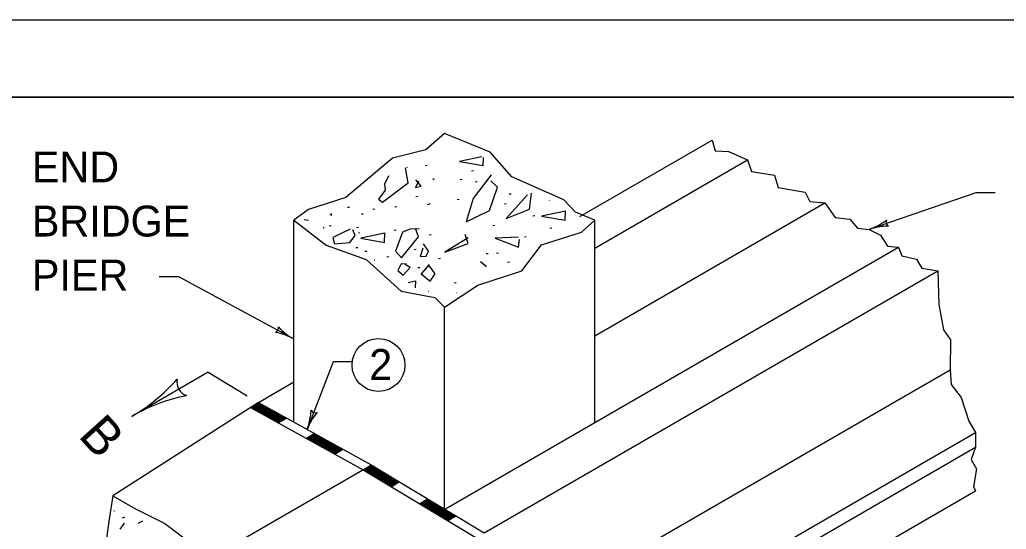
# Model space of a CAD drawing. Extents: x 997.6 to 1036.4, y 998.9 to 1022.6.
# Drawn here: x 1010.42 to 1016.8, y 1018.7 to 1022 of the extents above; entities that cross this region are included whole.
import ezdxf

# ---------------------------------------------------------------- set-up
doc = ezdxf.new("R2010")
doc.units = 0
for name, color, linetype in [('Level 1', 7, 'Continuous'), ('Level 10', 7, 'Continuous'), ('Level 11', 7, 'Continuous'), ('Level 14', 7, 'Continuous')]:
    doc.layers.add(name, color=color, linetype=linetype)

msp = doc.modelspace()

# ---------------------------------------------------------------- linework, layer by layer
at = {"layer": 'Level 1'}
for p, q in [((1014.0434, 1020.7259), (1014.8991, 1021.2199)), ((1014.1403, 1020.5218), (1015.1291, 1021.0927)), ((1016.6071, 1020.879), (1015.9162, 1020.6433)), ((1016.7321, 1020.879), (1016.6071, 1020.879)), ((1014.1403, 1019.9557), (1015.6298, 1020.8156)), ((1012.1918, 1019.3968), (1012.1918, 1020.7023)), ((1014.1403, 1019.3932), (1014.1403, 1020.7023)), ((1014.1403, 1019.3932), (1016.1069, 1020.5286)), ((1011.3204, 1020.3393), (1011.4454, 1020.3393)), ((1011.4454, 1020.3393), (1012.1918, 1019.9347)), ((1013.4231, 1018.6803), (1016.3604, 1020.3762)), ((1013.166, 1018.8349), (1013.166, 1020.1398)), ((1012.4463, 1019.7874), (1012.2774, 1019.3493)), ((1012.5713, 1019.7874), (1012.4463, 1019.7874)), ((1011.637, 1019.7194), (1011.1418, 1019.4336)), ((1011.637, 1019.7194), (1011.89, 1019.5673)), ((1013.5043, 1018.0397), (1016.4416, 1019.7355)), ((1011.9617, 1019.5241), (1012.1918, 1019.6568)), ((1011.9617, 1019.5241), (1011.0199, 1018.9201)), ((1011.9353, 1019.507), (1012.1163, 1019.4068)), ((1011.9376, 1019.5085), (1012.1189, 1019.4083)), ((1011.9393, 1019.5097), (1012.1208, 1019.4093)), ((1011.9425, 1019.5117), (1012.1241, 1019.4113)), ((1011.9455, 1019.5137), (1012.1273, 1019.4131)), ((1011.948, 1019.5153), (1012.1299, 1019.4146)), ((1011.9503, 1019.5168), (1012.1324, 1019.4161)), ((1011.9522, 1019.5179), (1012.1343, 1019.4172)), ((1011.9553, 1019.5199), (1012.1376, 1019.4191)), ((1011.9583, 1019.5219), (1012.1408, 1019.4209)), ((1011.9608, 1019.5235), (1012.1434, 1019.4224)), ((1011.9617, 1019.5241), (1012.6924, 1019.1198)), ((1011.9103, 1019.4912), (1012.6398, 1019.0876)), ((1011.9118, 1019.4921), (1012.0918, 1019.3926)), ((1011.9136, 1019.4933), (1012.0938, 1019.3937)), ((1011.9168, 1019.4953), (1012.097, 1019.3956)), ((1011.9198, 1019.4973), (1012.1003, 1019.3974)), ((1011.9223, 1019.4988), (1012.1028, 1019.3989)), ((1011.9246, 1019.5003), (1012.1053, 1019.4004)), ((1011.9265, 1019.5015), (1012.1073, 1019.4015)), ((1011.9297, 1019.5034), (1012.1105, 1019.4034)), ((1011.9327, 1019.5054), (1012.1138, 1019.4053)), ((1012.0903, 1019.3917), (1012.1038, 1019.3995)), ((1012.1038, 1019.3995), (1012.1173, 1019.4073)), ((1012.1173, 1019.4073), (1012.1308, 1019.4152)), ((1012.1173, 1019.4073), (1012.1173, 1019.4073)), ((1012.1308, 1019.4152), (1012.1443, 1019.423)), ((1012.1308, 1019.4152), (1012.1308, 1019.4152)), ((1013.1696, 1018.8328), (1014.1403, 1019.3932)), ((1012.3271, 1019.3219), (1012.2731, 1019.2905)), ((1012.3152, 1019.315), (1012.4978, 1019.2139)), ((1012.3171, 1019.3161), (1012.4997, 1019.2151)), ((1012.3203, 1019.318), (1012.5029, 1019.2169)), ((1012.3236, 1019.3198), (1012.5062, 1019.2188)), ((1012.3261, 1019.3213), (1012.5088, 1019.2203)), ((1013.6667, 1017.6334), (1016.604, 1019.3293)), ((1012.2746, 1019.2914), (1012.4572, 1019.1904)), ((1012.2767, 1019.2926), (1012.4592, 1019.1916)), ((1012.2798, 1019.2944), (1012.4623, 1019.1934)), ((1012.2831, 1019.2963), (1012.4656, 1019.1953)), ((1012.2857, 1019.2978), (1012.4683, 1019.1968)), ((1012.2882, 1019.2993), (1012.4707, 1019.1983)), ((1012.29, 1019.3003), (1012.4727, 1019.1994)), ((1012.2933, 1019.3023), (1012.4758, 1019.2013)), ((1012.2965, 1019.3041), (1012.4792, 1019.2032)), ((1012.2991, 1019.3056), (1012.4818, 1019.2047)), ((1012.3016, 1019.3072), (1012.4843, 1019.2061)), ((1012.3036, 1019.3083), (1012.4862, 1019.2073)), ((1012.3068, 1019.3102), (1012.4894, 1019.2091)), ((1012.3101, 1019.312), (1012.4927, 1019.211)), ((1012.3127, 1019.3135), (1012.4953, 1019.2125)), ((1012.4556, 1019.1895), (1012.4962, 1019.213)), ((1012.4827, 1019.2052), (1012.4827, 1019.2052)), ((1012.4962, 1019.213), (1012.5097, 1019.2208)), ((1012.4962, 1019.213), (1012.4962, 1019.213)), ((1013.6667, 1017.5373), (1016.604, 1019.2332)), ((1011.6957, 1018.5444), (1012.6788, 1019.112)), ((1012.6398, 1019.0876), (1012.6533, 1019.0954)), ((1012.6398, 1019.0876), (1013.369, 1018.6491)), ((1012.6398, 1019.0876), (1012.6398, 1019.0876)), ((1012.6398, 1019.0876), (1012.6398, 1019.0876)), ((1012.6427, 1019.0893), (1012.8253, 1018.9794)), ((1012.6456, 1019.091), (1012.8283, 1018.9811)), ((1012.6466, 1019.0915), (1012.8293, 1018.9817)), ((1012.6492, 1019.093), (1012.8318, 1018.9832)), ((1012.6518, 1019.0945), (1012.8344, 1018.9847)), ((1012.6533, 1019.0954), (1012.6668, 1019.1033)), ((1012.6533, 1019.0954), (1012.6533, 1019.0954)), ((1012.6533, 1019.0954), (1012.6533, 1019.0954)), ((1012.6562, 1019.0971), (1012.8388, 1018.9873)), ((1012.6591, 1019.0988), (1012.8418, 1018.9889)), ((1012.6601, 1019.0993), (1012.8428, 1018.9895)), ((1012.6627, 1019.1008), (1012.8453, 1018.991)), ((1012.6653, 1019.1041), (1012.6789, 1019.1119)), ((1012.6653, 1019.1041), (1012.6653, 1019.1041)), ((1012.6653, 1019.1041), (1012.6653, 1019.1041)), ((1012.6653, 1019.1023), (1012.8479, 1018.9925)), ((1012.6683, 1019.1058), (1012.8509, 1018.9959)), ((1012.6712, 1019.1075), (1012.8538, 1018.9976)), ((1012.6722, 1019.108), (1012.8548, 1018.9982)), ((1012.6748, 1019.1095), (1012.8574, 1018.9997)), ((1012.6773, 1019.111), (1012.86, 1019.0012)), ((1012.6788, 1019.1119), (1012.6924, 1019.1198)), ((1012.6788, 1019.1119), (1012.6788, 1019.1119)), ((1012.6788, 1019.1119), (1012.6788, 1019.1119)), ((1012.6818, 1019.1136), (1012.8644, 1019.0038)), ((1012.6847, 1019.1153), (1012.8673, 1019.0054)), ((1012.6857, 1019.1158), (1012.8683, 1019.006)), ((1012.6883, 1019.1173), (1012.8709, 1019.0075)), ((1012.6908, 1019.1188), (1012.8735, 1019.009)), ((1012.6924, 1019.1198), (1013.4231, 1018.6803)), ((1012.848, 1018.9943), (1012.8616, 1019.0021)), ((1012.8615, 1019.0021), (1012.8751, 1019.0099)), ((1012.8615, 1019.0021), (1012.8615, 1019.0021)), ((1012.8224, 1018.9778), (1012.836, 1018.9856)), ((1012.8224, 1018.9778), (1012.8224, 1018.9778)), ((1012.8359, 1018.9856), (1012.8495, 1018.9934)), ((1012.8359, 1018.9856), (1012.8359, 1018.9856)), ((1012.848, 1018.9943), (1012.848, 1018.9943)), ((1013.8988, 1017.3901), (1016.604, 1018.9519)), ((1013.0051, 1018.8678), (1013.0187, 1018.8757)), ((1013.0051, 1018.8678), (1013.0051, 1018.8678)), ((1013.008, 1018.8695), (1013.1907, 1018.7597)), ((1013.011, 1018.8713), (1013.1936, 1018.7613)), ((1013.0119, 1018.8718), (1013.1946, 1018.7619)), ((1013.0145, 1018.8733), (1013.1972, 1018.7634)), ((1013.0171, 1018.8748), (1013.1998, 1018.7649)), ((1013.0186, 1018.8757), (1013.0322, 1018.8835)), ((1013.0186, 1018.8757), (1013.0186, 1018.8757)), ((1013.0215, 1018.8773), (1013.2042, 1018.7675)), ((1013.0245, 1018.8791), (1013.2071, 1018.7692)), ((1013.0254, 1018.8796), (1013.2081, 1018.7698)), ((1013.028, 1018.8811), (1013.2107, 1018.7713)), ((1013.0306, 1018.8826), (1013.2133, 1018.7728)), ((1013.0307, 1018.8843), (1013.0443, 1018.8922)), ((1013.0307, 1018.8843), (1013.0307, 1018.8843)), ((1013.0336, 1018.886), (1013.2163, 1018.7762)), ((1013.0366, 1018.8878), (1013.2192, 1018.7778)), ((1013.0375, 1018.8883), (1013.2202, 1018.7784)), ((1013.0401, 1018.8898), (1013.2228, 1018.7799)), ((1013.0427, 1018.8913), (1013.2253, 1018.7814)), ((1013.0442, 1018.8922), (1013.0578, 1018.9)), ((1013.0442, 1018.8922), (1013.0442, 1018.8922)), ((1013.0471, 1018.8938), (1013.2298, 1018.784)), ((1013.0501, 1018.8956), (1013.2327, 1018.7857)), ((1013.051, 1018.8961), (1013.2337, 1018.7863)), ((1013.0536, 1018.8976), (1013.2363, 1018.7878)), ((1013.0562, 1018.8991), (1013.2388, 1018.7893)), ((1013.1878, 1018.758), (1013.2013, 1018.7658)), ((1013.1878, 1018.758), (1013.1878, 1018.758)), ((1013.2013, 1018.7658), (1013.2148, 1018.7737)), ((1013.2013, 1018.7658), (1013.2013, 1018.7658)), ((1013.2134, 1018.7745), (1013.2269, 1018.7823)), ((1013.2134, 1018.7745), (1013.2134, 1018.7745)), ((1013.2269, 1018.7823), (1013.2404, 1018.7902)), ((1013.2269, 1018.7823), (1013.2269, 1018.7823))]:
    msp.add_line(p, q, dxfattribs=at)
for points in [[(1013.166, 1021.2648), (1013.0451, 1021.1579), (1012.8305, 1021.105), (1012.5277, 1020.8493), (1012.2867, 1020.7728), (1012.1918, 1020.7023)], [(1014.1403, 1020.7023), (1014.0152, 1020.7553), (1013.9387, 1020.8346), (1013.6036, 1020.9845), (1013.4625, 1021.1433), (1013.166, 1021.2648)], [(1014.8991, 1021.2199), (1014.9203, 1021.1525), (1015.0048, 1021.1475), (1015.1291, 1021.0927), (1015.1541, 1021.0183), (1015.3033, 1020.9934), (1015.3281, 1020.9138), (1015.5022, 1020.884), (1015.532, 1020.8243), (1015.6298, 1020.8156), (1015.6961, 1020.7198), (1015.7906, 1020.7099), (1015.8403, 1020.6503), (1015.9162, 1020.6433), (1015.9895, 1020.6055), (1016.0343, 1020.5358), (1016.1069, 1020.5286), (1016.1288, 1020.4713), (1016.2233, 1020.4513), (1016.2581, 1020.3917), (1016.3604, 1020.3762), (1016.3674, 1020.1579), (1016.3973, 1019.9938), (1016.4421, 1019.9292), (1016.4416, 1019.7355), (1016.447, 1019.6408), (1016.5117, 1019.5562), (1016.5614, 1019.402), (1016.604, 1019.3293), (1016.604, 1019.2332), (1016.5763, 1019.1534), (1016.6112, 1019.0938), (1016.5913, 1018.9793), (1016.604, 1018.9519)], [(1013.4085, 1021.1128), (1013.2647, 1021.0832)], [(1013.4183, 1021.0559), (1013.4197, 1021.1094)], [(1012.931, 1020.9442), (1012.9145, 1021.0407)], [(1012.923, 1021.0434), (1012.9268, 1021.0455)], [(1013.0537, 1021.0567), (1013.0409, 1021.0551)], [(1013.2647, 1021.0832), (1013.4183, 1021.0559)], [(1012.8053, 1020.9905), (1012.7774, 1020.9362)], [(1013.4699, 1020.9954), (1013.3515, 1020.8433), (1013.3067, 1020.6913), (1013.4588, 1020.7649), (1013.5099, 1020.917), (1013.4668, 1020.957)], [(1013.355, 1021.0213), (1013.3422, 1021.0198)], [(1012.7662, 1020.8193), (1012.931, 1020.9442)], [(1012.7774, 1020.9362), (1012.7822, 1020.8962)], [(1012.9978, 1020.9545), (1012.9786, 1020.9145), (1013.0169, 1020.9241), (1012.9818, 1020.9641)], [(1013.0991, 1020.965), (1013.0911, 1020.9714)], [(1013.2803, 1020.9663), (1013.2676, 1020.9648)], [(1013.3785, 1020.9507), (1013.3658, 1020.9491)], [(1012.7822, 1020.8962), (1012.7406, 1020.8386)], [(1012.9948, 1020.8564), (1012.982, 1020.8548)], [(1013.7036, 1020.8673), (1013.5659, 1020.7138), (1013.718, 1020.7746), (1013.7292, 1020.8786)], [(1013.5984, 1020.8722), (1013.5857, 1020.8705)], [(1012.5511, 1020.7858), (1012.5383, 1020.7842)], [(1012.7406, 1020.8386), (1012.7662, 1020.8193)], [(1012.8573, 1020.7897), (1012.8446, 1020.7881)], [(1013.0734, 1020.8098), (1013.0543, 1020.8018)], [(1013.2608, 1020.8368), (1013.2479, 1020.8352)], [(1013.567, 1020.8093), (1013.5543, 1020.8077)], [(1013.8475, 1020.8315), (1013.8448, 1020.8313)], [(1012.4239, 1020.7401), (1012.4349, 1020.7346)], [(1012.4349, 1020.7346), (1012.4345, 1020.747)], [(1012.6413, 1020.7426), (1012.6286, 1020.7409)], [(1012.716, 1020.7739), (1012.7032, 1020.7723)], [(1013.7516, 1020.7308), (1013.7388, 1020.7292)], [(1013.95, 1020.7618), (1013.7948, 1020.7298), (1013.9484, 1020.7025), (1013.95, 1020.7633)], [(1012.1918, 1020.7023), (1012.4013, 1020.5406), (1012.66, 1020.4495), (1012.8863, 1020.2438), (1013.1038, 1020.2026), (1013.166, 1020.1398)], [(1012.2579, 1020.7072), (1012.2845, 1020.7025)], [(1012.2845, 1020.7025), (1012.2847, 1020.7061)], [(1012.4333, 1020.6663), (1012.4204, 1020.6648)], [(1013.166, 1020.1398), (1013.3831, 1020.2819), (1013.6683, 1020.376), (1013.7947, 1020.5436), (1014.0533, 1020.6258), (1014.1403, 1020.7023)], [(1013.4924, 1020.6679), (1013.4796, 1020.6663)], [(1012.3885, 1020.6552), (1012.3821, 1020.6504)], [(1012.5565, 1020.6447), (1012.4429, 1020.5919)], [(1012.4429, 1020.5919), (1012.454, 1020.5508)], [(1012.5549, 1020.5583), (1012.5885, 1020.6047)], [(1012.5885, 1020.6047), (1012.5741, 1020.6415)], [(1012.6099, 1020.6546), (1012.5972, 1020.653)], [(1012.6189, 1020.6184), (1012.6126, 1020.6216)], [(1012.7809, 1020.6188), (1012.6257, 1020.5868), (1012.7793, 1020.5596), (1012.7809, 1020.6204)], [(1012.8534, 1020.6389), (1012.8406, 1020.6373)], [(1013.0031, 1020.6472), (1012.9438, 1020.6456), (1012.8943, 1020.6264), (1012.8494, 1020.5016), (1012.8894, 1020.4599), (1012.9983, 1020.5944), (1012.979, 1020.6488)], [(1013.0812, 1020.6075), (1013.0683, 1020.6058)], [(1013.3192, 1020.5884), (1013.1688, 1020.4956), (1013.3192, 1020.5516), (1013.3016, 1020.6108)], [(1013.6443, 1020.5928), (1013.4939, 1020.5864), (1013.6459, 1020.5288), (1013.6523, 1020.5784)], [(1013.6966, 1020.5957), (1013.6838, 1020.5941)], [(1013.8616, 1020.6507), (1013.8488, 1020.6491)], [(1012.455, 1020.5503), (1012.5549, 1020.5583)], [(1013.0271, 1020.5223), (1013.0094, 1020.4679), (1013.0478, 1020.4696), (1013.0623, 1020.5016), (1013.0318, 1020.5496)], [(1012.606, 1020.525), (1012.5933, 1020.5234)], [(1012.6649, 1020.5014), (1012.6521, 1020.4998)], [(1012.8063, 1020.4661), (1012.7935, 1020.4645)], [(1012.983, 1020.5133), (1012.9702, 1020.5116)], [(1013.4493, 1020.4858), (1013.4364, 1020.4842)], [(1013.516, 1020.4897), (1013.5032, 1020.4881)], [(1012.7166, 1020.4439), (1012.7107, 1020.4434)], [(1012.9214, 1020.4183), (1012.8863, 1020.4199), (1012.8638, 1020.3783), (1012.899, 1020.3463), (1012.9438, 1020.3975), (1012.9118, 1020.4168)], [(1013.0671, 1020.4168), (1013.0158, 1020.3559), (1013.0751, 1020.3079), (1013.1071, 1020.3559), (1013.0718, 1020.4023), (1013.0543, 1020.4023)], [(1013.1401, 1020.4543), (1013.1273, 1020.4528)], [(1013.4395, 1020.4008), (1013.3995, 1020.4343)], [(1013.5867, 1020.4308), (1013.5738, 1020.4292)], [(1013.0066, 1020.3954), (1012.9938, 1020.3938)], [(1012.9812, 1020.3086), (1012.9313, 1020.2983)], [(1012.9801, 1020.2656), (1012.9812, 1020.3102)], [(1013.2422, 1020.2973), (1013.2294, 1020.2957)], [(1013.0655, 1020.2423), (1013.0638, 1020.2421)], [(1013.2478, 1020.2322), (1013.2479, 1020.2327)], [(1011.0197, 1018.9185), (1010.995, 1018.7678), (1010.9786, 1018.6451)], [(1011.0199, 1018.9201), (1011.1631, 1018.8384), (1011.3569, 1018.7394), (1011.5053, 1018.6281), (1011.5424, 1018.6198), (1011.7486, 1018.5127), (1011.8599, 1018.4261), (1011.9589, 1018.3807), (1012.1609, 1018.2858), (1012.2929, 1018.1745), (1012.3671, 1018.1333), (1012.378, 1018.0539)], [(1011.0305, 1018.82), (1011.0252, 1018.8193)], [(1011.0665, 1018.7032), (1011.0945, 1018.7418)], [(1011.096, 1018.7811), (1011.08, 1018.7744)], [(1011.2122, 1018.7546), (1011.1808, 1018.74)]]:
    msp.add_lwpolyline(points, dxfattribs=at)
msp.add_circle((1012.7397, 1019.7658), 0.1713, dxfattribs=at)
at = {"layer": 'Level 10'}
msp.add_line((1007, 1021.5), (1035.5, 1021.5), dxfattribs=at)
at = {"layer": 'Level 11'}
msp.add_lwpolyline([(1007, 1000.5), (1035.5, 1000.5), (1035.5, 1021.5), (1007, 1021.5)], close=True, dxfattribs=at)
for centre, radius, start, end in [((1015.79, 1021.0131), 0.3906, 288.83587, 307.50465), ((1016.0423, 1020.2736), 0.3906, 90.18303, 108.82976), ((1016.0568, 1020.6913), 0.0313, 157.61046, 239.72716), ((1015.79, 1021.0131), 0.3906, 288.82364, 288.83587), ((1012.0612, 1020.0055), 0.0312, 290.31337, 12.43006), ((1012.0056, 1019.5913), 0.3906, 61.53877, 80.20756), ((1012.3779, 1020.2781), 0.3906, 222.88593, 241.53266), ((1012.0056, 1019.5913), 0.3906, 61.52655, 61.53877), ((1010.556, 1020.4485), 1.1719, 299.99586, 318.66464), ((1011.5278, 1019.6563), 0.0937, 168.77046, 250.88715), ((1011.7277, 1018.4187), 1.1719, 101.34302, 119.98975), ((1011.9129, 1019.4898), 0.3906, 338.92157, 357.59036), ((1012.6419, 1019.2088), 0.3906, 140.26873, 158.91546), ((1012.3309, 1019.4879), 0.0312, 207.69617, 289.81286), ((1010.556, 1020.4485), 1.1719, 299.98364, 299.99586), ((1011.9129, 1019.4898), 0.3906, 338.90935, 338.92157)]:
    msp.add_arc(centre, radius, start, end, dxfattribs=at)
at = {"layer": 'Level 14'}
msp.add_line((1000, 1022), (1036, 1022), dxfattribs=at)

# ---------------------------------------------------------------- texts
at = {"layer": 'Level 1'}
for s, p in [('END', (1010.4955, 1020.9474)), ('BRIDGE', (1010.4955, 1020.5974)), ('PIER', (1010.4955, 1020.2474)), ('2', (1012.6795, 1019.6693))]:
    msp.add_text(s, height=0.2, dxfattribs=at).set_placement(p)
msp.add_text('B', height=0.24, rotation=312, dxfattribs=at).set_placement((1010.7898, 1019.3061))

doc.saveas('drawing.dxf')
